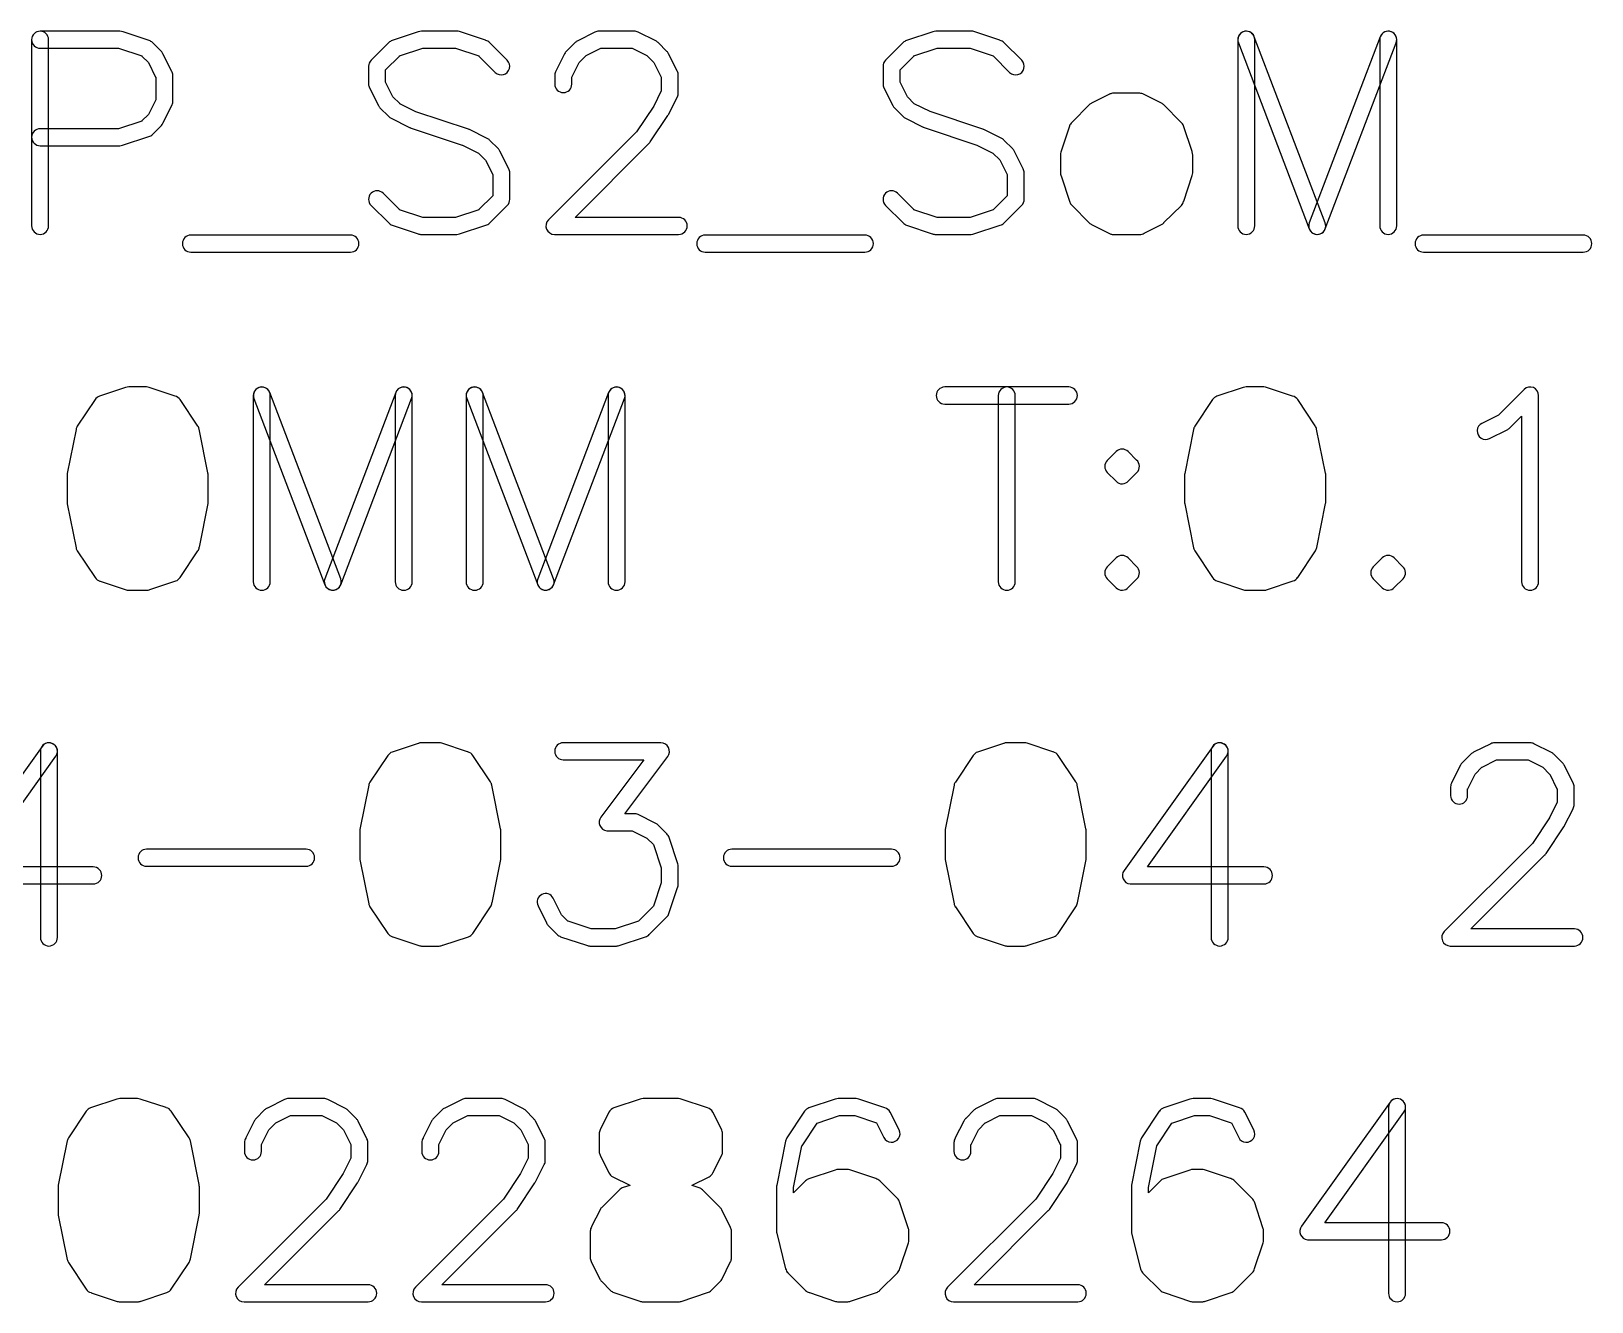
# Model space of a CAD drawing. Extents: x -27.1 to 63, y -62.3 to 29.6.
# Drawn here: x -3.24 to 24.25, y -55.88 to -33.49 of the extents above; entities that cross this region are included whole.
import ezdxf

# ---------------------------------------------------------------- set-up
doc = ezdxf.new("R2010")
doc.units = 0
doc.header["$MEASUREMENT"] = 0
doc.layers.get('0').update_dxf_attribs({"linetype": 'CONTINUOUS'})

msp = doc.modelspace()

# ---------------------------------------------------------------- linework, layer by layer
for points in [[(-1.624, -33.502002, 0.092293), (-1.678, -33.492), (-1.678, -33.492), (-3.084, -33.492), (-3.084, -33.492, 1), (-3.084, -33.792), (-3.084, -33.792), (-1.701, -33.792), (-1.701, -33.792), (-1.292, -33.928), (-1.292, -33.928), (-1.29, -33.929001), (-1.29, -33.929001), (-1.177, -34.042998), (-1.177, -34.042998), (-1.176, -34.044001), (-1.176, -34.044001), (-1.048, -34.3), (-1.048, -34.3), (-1.047, -34.301001), (-1.047, -34.301001), (-1.047, -34.701001), (-1.047, -34.701001), (-1.175, -34.957), (-1.175, -34.957), (-1.175, -34.958), (-1.175, -34.958), (-1.29, -35.073999), (-1.29, -35.073999), (-1.292, -35.075002), (-1.292, -35.075002), (-1.701, -35.211001), (-1.701, -35.211001), (-3.084, -35.211001), (-3.084, -35.211001, 1), (-3.084, -35.510999), (-3.084, -35.510999), (-1.678, -35.510999), (-1.678, -35.510999, 0.080082), (-1.631, -35.503), (-1.631, -35.503), (-1.171, -35.349998), (-1.171, -35.349998), (-1.167, -35.349001), (-1.167, -35.349001, 0.126065), (-1.103, -35.310999), (-1.103, -35.310999), (-0.947, -35.153999), (-0.947, -35.153999), (-0.946, -35.153), (-0.946, -35.153, 0.078239), (-0.919, -35.115), (-0.919, -35.115), (-0.763, -34.803), (-0.763, -34.803), (-0.762, -34.802002), (-0.762, -34.802002, 0.114174), (-0.747, -34.736001), (-0.747, -34.736001), (-0.747, -34.267002), (-0.747, -34.267002, 0.116433), (-0.763, -34.200002), (-0.763, -34.200002), (-0.919, -33.888), (-0.919, -33.888, 0.080611), (-0.947, -33.849001), (-0.947, -33.849001), (-1.103, -33.692), (-1.103, -33.692, 0.116969), (-1.162, -33.656001), (-1.162, -33.656001), (-1.622, -33.503), (-1.622, -33.503), (-1.624, -33.502002)], [(-2.934, -33.642002, 1), (-3.234, -33.642002), (-3.234, -33.642002), (-3.234, -36.922998), (-3.234, -36.922998, 1), (-2.934, -36.922998), (-2.934, -36.922998), (-2.934, -33.642002)], [(4.306, -33.5, 0.080082), (4.259, -33.492), (4.259, -33.492), (3.634, -33.492), (3.634, -33.492, 0.092293), (3.58, -33.502002), (3.58, -33.502002), (3.578, -33.503), (3.578, -33.503), (3.119, -33.656001), (3.119, -33.656001, 0.116969), (3.06, -33.692), (3.06, -33.692), (2.747, -34.005), (2.747, -34.005, 0.198913), (2.703, -34.111001), (2.703, -34.111001), (2.703, -34.423), (2.703, -34.423, 0.116433), (2.719, -34.49), (2.719, -34.49), (2.875, -34.803), (2.875, -34.803, 0.08061), (2.903, -34.842), (2.903, -34.842), (3.06, -34.998), (3.06, -34.998, 0.08061), (3.099, -35.025999), (3.099, -35.025999), (3.411, -35.182), (3.411, -35.182, 0.039715), (3.433, -35.190999), (3.433, -35.190999), (3.437, -35.192002), (3.437, -35.192002), (4.354, -35.498), (4.354, -35.498), (4.357, -35.498999), (4.357, -35.498999), (4.639, -35.640002), (4.639, -35.640002), (4.761, -35.762002), (4.761, -35.762002), (4.89, -36.02), (4.89, -36.02), (4.891, -36.021001), (4.891, -36.021001), (4.891, -36.393), (4.891, -36.393), (4.647, -36.635999), (4.647, -36.635999), (4.645, -36.637002), (4.645, -36.637002), (4.236, -36.773), (4.236, -36.773), (3.657, -36.773), (3.657, -36.773), (3.249, -36.637002), (3.249, -36.637002), (3.247, -36.635999), (3.247, -36.635999), (2.959, -36.348999), (2.959, -36.348999, 0.999987), (2.747, -36.561001), (2.747, -36.561001), (3.057, -36.87), (3.057, -36.87), (3.058, -36.871001), (3.058, -36.871001, 0.121753), (3.119, -36.908999), (3.119, -36.908999), (3.575, -37.060999), (3.575, -37.060999, 0.101349), (3.634, -37.073), (3.634, -37.073), (4.259, -37.073), (4.259, -37.073, 0.080082), (4.306, -37.065), (4.306, -37.065), (4.766, -36.912002), (4.766, -36.912002), (4.77, -36.910999), (4.77, -36.910999, 0.126061), (4.834, -36.873), (4.834, -36.873), (5.147, -36.561001), (5.147, -36.561001), (5.148, -36.56), (5.148, -36.56, 0.196459), (5.191, -36.455002), (5.191, -36.455002), (5.191, -35.985999), (5.191, -35.985999, 0.116434), (5.175, -35.918999), (5.175, -35.918999), (5.018, -35.606001), (5.018, -35.606001, 0.080614), (4.99, -35.567), (4.99, -35.567), (4.834, -35.411001), (4.834, -35.411001, 0.080613), (4.795, -35.383), (4.795, -35.383), (4.483, -35.227), (4.483, -35.227), (4.482, -35.227), (4.482, -35.227, 0.034522), (4.463, -35.218999), (4.463, -35.218999), (3.537, -34.91), (3.537, -34.91), (3.255, -34.768999), (3.255, -34.768999), (3.254, -34.768), (3.254, -34.768), (3.132, -34.647), (3.132, -34.647), (3.132, -34.646001), (3.132, -34.646001), (3.003, -34.387998), (3.003, -34.387998), (3.003, -34.173), (3.003, -34.173), (3.247, -33.929001), (3.247, -33.929001), (3.249, -33.928), (3.249, -33.928), (3.657, -33.792), (3.657, -33.792), (4.236, -33.792), (4.236, -33.792), (4.645, -33.928), (4.645, -33.928), (4.647, -33.929001), (4.647, -33.929001), (4.935, -34.217), (4.935, -34.217, 1.000006), (5.147, -34.005), (5.147, -34.005), (4.834, -33.692), (4.834, -33.692, 0.13305), (4.766, -33.652998), (4.766, -33.652998), (4.763, -33.652), (4.763, -33.652), (4.306, -33.5)], [(7.451, -33.507998, 0.116432), (7.384, -33.492), (7.384, -33.492), (6.759, -33.492), (6.759, -33.492, 0.116431), (6.692, -33.507998), (6.692, -33.507998), (6.388, -33.659998), (6.388, -33.659998, 0.095637), (6.341, -33.692), (6.341, -33.692), (6.192, -33.842002), (6.192, -33.842002), (6.191, -33.843), (6.191, -33.843, 0.094858), (6.157, -33.888), (6.157, -33.888), (6.007, -34.185999), (6.007, -34.185999), (6.007, -34.187), (6.007, -34.187, 0.141469), (5.984, -34.267002), (5.984, -34.267002), (5.984, -34.423), (5.984, -34.423, 1), (6.284, -34.423), (6.284, -34.423), (6.284, -34.302), (6.284, -34.302), (6.285, -34.301001), (6.285, -34.301001), (6.414, -34.044001), (6.414, -34.044001), (6.415, -34.042998), (6.415, -34.042998), (6.536, -33.920999), (6.536, -33.920999), (6.794, -33.792), (6.794, -33.792), (7.349, -33.792), (7.349, -33.792), (7.606, -33.920002), (7.606, -33.920002), (7.608, -33.920999), (7.608, -33.920999), (7.729, -34.042998), (7.729, -34.042998), (7.73, -34.044001), (7.73, -34.044001), (7.858, -34.3), (7.858, -34.3), (7.859, -34.301001), (7.859, -34.301001), (7.859, -34.545), (7.859, -34.545), (7.726, -34.811001), (7.726, -34.811001), (7.726, -34.812), (7.726, -34.812), (7.425, -35.264001), (7.425, -35.264001), (7.425, -35.264998), (7.425, -35.264998), (5.872, -36.817), (5.872, -36.817, 0.668177), (5.978, -37.073), (5.978, -37.073), (8.166, -37.073), (8.166, -37.073, 1), (8.166, -36.773), (8.166, -36.773), (6.34, -36.773), (6.34, -36.773), (7.647, -35.467), (7.647, -35.467), (7.648, -35.466001), (7.648, -35.466001, 0.047491), (7.666, -35.443999), (7.666, -35.443999), (7.978, -34.975), (7.978, -34.975, 0.03064), (7.987, -34.958999), (7.987, -34.958999), (8.143, -34.647), (8.143, -34.647), (8.144, -34.646001), (8.144, -34.646001, 0.114174), (8.159, -34.58), (8.159, -34.58), (8.159, -34.267002), (8.159, -34.267002, 0.116433), (8.143, -34.200002), (8.143, -34.200002), (7.987, -33.888), (7.987, -33.888, 0.080611), (7.959, -33.849001), (7.959, -33.849001), (7.803, -33.692), (7.803, -33.692, 0.080611), (7.764, -33.663999), (7.764, -33.663999), (7.451, -33.507998)], [(13.368999, -33.5, 0.080079), (13.322001, -33.492), (13.322001, -33.492), (12.697, -33.492), (12.697, -33.492, 0.092292), (12.643, -33.502002), (12.643, -33.502002), (12.641, -33.503), (12.641, -33.503), (12.181, -33.656001), (12.181, -33.656001, 0.116969), (12.122, -33.692), (12.122, -33.692), (11.81, -34.005), (11.81, -34.005, 0.198912), (11.766, -34.111001), (11.766, -34.111001), (11.766, -34.423), (11.766, -34.423, 0.116432), (11.782, -34.49), (11.782, -34.49), (11.938, -34.803), (11.938, -34.803, 0.08061), (11.966, -34.842), (11.966, -34.842), (12.122, -34.998), (12.122, -34.998, 0.08061), (12.161, -35.025999), (12.161, -35.025999), (12.473999, -35.182), (12.473999, -35.182, 0.029157), (12.49, -35.188999), (12.49, -35.188999), (12.493, -35.19), (12.493, -35.19), (13.418, -35.498999), (13.418, -35.498999), (13.421, -35.5), (13.421, -35.5), (13.7, -35.638999), (13.7, -35.638999), (13.702, -35.640002), (13.702, -35.640002), (13.822999, -35.760999), (13.822999, -35.760999), (13.952, -36.019001), (13.952, -36.019001), (13.953, -36.02), (13.953, -36.02), (13.953, -36.393), (13.953, -36.393), (13.71, -36.635999), (13.71, -36.635999), (13.708, -36.637002), (13.708, -36.637002), (13.298999, -36.773), (13.298999, -36.773), (12.72, -36.773), (12.72, -36.773), (12.311001, -36.637002), (12.311001, -36.637002), (12.309, -36.635999), (12.309, -36.635999), (12.022, -36.348999), (12.022, -36.348999, 0.999983), (11.81, -36.561001), (11.81, -36.561001), (12.12, -36.871001), (12.12, -36.871001, 0.121752), (12.181, -36.908999), (12.181, -36.908999), (12.635, -37.06), (12.635, -37.06), (12.637999, -37.060999), (12.637999, -37.060999, 0.101349), (12.697, -37.073), (12.697, -37.073), (13.322001, -37.073), (13.322001, -37.073, 0.080079), (13.368999, -37.065), (13.368999, -37.065), (13.829, -36.912002), (13.829, -36.912002), (13.833, -36.910999), (13.833, -36.910999, 0.126059), (13.897, -36.873), (13.897, -36.873), (14.21, -36.56), (14.21, -36.56, 0.196459), (14.252999, -36.455002), (14.252999, -36.455002), (14.252999, -35.985999), (14.252999, -35.985999, 0.116434), (14.237, -35.918999), (14.237, -35.918999), (14.083, -35.610002), (14.083, -35.610002), (14.083, -35.608999), (14.083, -35.608999, 0.086605), (14.053, -35.567), (14.053, -35.567), (13.897, -35.411001), (13.897, -35.411001, 0.080613), (13.857999, -35.383), (13.857999, -35.383), (13.545, -35.227), (13.545, -35.227, 0.034434), (13.526, -35.218999), (13.526, -35.218999), (12.597999, -34.908999), (12.597999, -34.908999), (12.596, -34.908), (12.596, -34.908), (12.317, -34.768999), (12.317, -34.768999), (12.195, -34.647), (12.195, -34.647), (12.195, -34.646001), (12.195, -34.646001), (12.066, -34.387998), (12.066, -34.387998), (12.066, -34.173), (12.066, -34.173), (12.067001, -34.172), (12.067001, -34.172), (12.309, -33.929001), (12.309, -33.929001), (12.311001, -33.928), (12.311001, -33.928), (12.72, -33.792), (12.72, -33.792), (13.298999, -33.792), (13.298999, -33.792), (13.708, -33.928), (13.708, -33.928), (13.71, -33.929001), (13.71, -33.929001), (13.997, -34.217), (13.997, -34.217, 1.000009), (14.209, -34.005), (14.209, -34.005), (13.897, -33.692), (13.897, -33.692, 0.133049), (13.829, -33.652998), (13.829, -33.652998), (13.826, -33.652), (13.826, -33.652), (13.368999, -33.5)], [(18.316001, -33.642002, 1), (18.016, -33.642002), (18.016, -33.642002), (18.016, -36.922998), (18.016, -36.922998, 1), (18.316001, -36.922998), (18.316001, -36.922998), (18.316001, -33.642002)], [(18.306, -33.589001, 0.999992), (18.026, -33.695), (18.026, -33.695), (19.276001, -36.975999), (19.276001, -36.975999, 0.999992), (19.556001, -36.87), (19.556001, -36.87), (18.306, -33.589001)], [(20.805999, -33.695, 0.999992), (20.525999, -33.589001), (20.525999, -33.589001), (19.276001, -36.87), (19.276001, -36.87, 0.999992), (19.556001, -36.975999), (19.556001, -36.975999), (20.805999, -33.695)], [(20.816001, -33.642002, 1), (20.516001, -33.642002), (20.516001, -33.642002), (20.516001, -36.922998), (20.516001, -36.922998, 1), (20.816001, -36.922998), (20.816001, -36.922998), (20.816001, -33.642002)], [(16.357999, -34.602002, 0.116434), (16.291, -34.586001), (16.291, -34.586001), (15.822001, -34.586001), (15.822001, -34.586001, 0.101351), (15.762999, -34.598), (15.762999, -34.598), (15.761, -34.598999), (15.761, -34.598999, 0.011192), (15.755, -34.602002), (15.755, -34.602002), (15.442, -34.758), (15.442, -34.758, 0.080613), (15.402999, -34.786001), (15.402999, -34.786001), (15.091, -35.098999), (15.091, -35.098999, 0.124438), (15.053, -35.161997), (15.053, -35.161997), (15.053, -35.163), (15.053, -35.163), (14.898999, -35.626001), (14.898999, -35.626001, 0.080082), (14.891, -35.673), (14.891, -35.673), (14.891, -35.985999), (14.891, -35.985999, 0.09386), (14.901, -36.040999), (14.901, -36.040999), (14.902001, -36.042002), (14.902001, -36.042002), (15.055, -36.502), (15.055, -36.502, 0.114583), (15.09, -36.56), (15.09, -36.56), (15.402999, -36.873), (15.402999, -36.873, 0.080612), (15.442, -36.901001), (15.442, -36.901001), (15.755, -37.057002), (15.755, -37.057002, 0.089405), (15.806001, -37.072), (15.806001, -37.072), (15.822001, -37.073), (15.822001, -37.073), (16.291, -37.073), (16.291, -37.073, 0.135352), (16.367999, -37.051997), (16.367999, -37.051997), (16.67, -36.901001), (16.67, -36.901001, 0.094859), (16.715, -36.867), (16.715, -36.867), (16.716, -36.865999), (16.716, -36.865999), (17.022001, -36.561001), (17.022001, -36.561001, 0.140058), (17.062, -36.488999), (17.062, -36.488999), (17.062999, -36.488), (17.062999, -36.488), (17.214, -36.033), (17.214, -36.033, 0.080085), (17.222001, -35.985999), (17.222001, -35.985999), (17.222001, -35.673), (17.222001, -35.673, 0.101352), (17.209999, -35.613999), (17.209999, -35.613999), (17.209999, -35.613), (17.209999, -35.613), (17.058, -35.158), (17.058, -35.158, 0.119361), (17.021001, -35.098), (17.021001, -35.098), (16.709, -34.786001), (16.709, -34.786001, 0.095637), (16.662, -34.754001), (16.662, -34.754001), (16.357999, -34.602002)], [(2.384, -37.386001, 1), (2.384, -37.085999), (2.384, -37.085999), (-0.428, -37.085999), (-0.428, -37.085999, 1), (-0.428, -37.386001), (-0.428, -37.386001), (2.384, -37.386001)], [(11.447001, -37.386001, 1), (11.447001, -37.085999), (11.447001, -37.085999), (8.634, -37.085999), (8.634, -37.085999, 1), (8.634, -37.386001), (8.634, -37.386001), (11.447001, -37.386001)], [(24.103, -37.386001, 1), (24.103, -37.085999), (24.103, -37.085999), (21.291001, -37.085999), (21.291001, -37.085999, 1), (21.291001, -37.386001), (21.291001, -37.386001), (24.103, -37.386001)], [(-1.162, -39.77, 0.080083), (-1.209, -39.762002), (-1.209, -39.762002), (-1.522, -39.762002), (-1.522, -39.762002, 0.092294), (-1.576, -39.772), (-1.576, -39.772), (-1.578, -39.772998), (-1.578, -39.772998), (-2.038, -39.926001), (-2.038, -39.926001, 0.166848), (-2.115, -39.985), (-2.115, -39.985), (-2.116, -39.985), (-2.116, -39.985), (-2.428, -40.453999), (-2.428, -40.453999, 0.101779), (-2.451, -40.51), (-2.451, -40.51), (-2.451, -40.511001), (-2.451, -40.511001), (-2.606, -41.289004), (-2.606, -41.289004, 0.048724), (-2.609, -41.317998), (-2.609, -41.317998), (-2.609, -41.786997), (-2.609, -41.786997, 0.053645), (-2.606, -41.818999), (-2.606, -41.818999), (-2.605, -41.82), (-2.605, -41.82), (-2.45, -42.597002), (-2.45, -42.597002, 0.096749), (-2.428, -42.65), (-2.428, -42.65), (-2.428, -42.651001), (-2.428, -42.651001), (-2.116, -43.12), (-2.116, -43.12, 0.182462), (-2.03, -43.182002), (-2.03, -43.182002), (-2.026, -43.182998), (-2.026, -43.182998), (-1.569, -43.335), (-1.569, -43.335, 0.058219), (-1.535, -43.342002), (-1.535, -43.342002), (-1.522, -43.342998), (-1.522, -43.342998), (-1.209, -43.342998), (-1.209, -43.342998, 0.101351), (-1.15, -43.331001), (-1.15, -43.331001), (-0.694, -43.179004), (-0.694, -43.179004, 0.166853), (-0.617, -43.12), (-0.617, -43.12), (-0.616, -43.12), (-0.616, -43.12), (-0.303, -42.651001), (-0.303, -42.651001, 0.118691), (-0.279, -42.585), (-0.279, -42.585), (-0.278, -42.583999), (-0.278, -42.583999), (-0.125, -41.816001), (-0.125, -41.816001, 0.04874), (-0.122, -41.786997), (-0.122, -41.786997), (-0.122, -41.317998), (-0.122, -41.317998, 0.067389), (-0.127, -41.278003), (-0.127, -41.278003), (-0.127, -41.276997), (-0.127, -41.276997), (-0.281, -40.507998), (-0.281, -40.507998, 0.100494), (-0.304, -40.452998), (-0.304, -40.452998), (-0.304, -40.452), (-0.304, -40.452), (-0.616, -39.985), (-0.616, -39.985, 0.189562), (-0.706, -39.922), (-0.706, -39.922), (-1.162, -39.77)], [(0.972, -39.912, 1), (0.672, -39.912), (0.672, -39.912), (0.672, -43.193003), (0.672, -43.193003, 1), (0.972, -43.193003), (0.972, -43.193003), (0.972, -39.912)], [(0.962, -39.859001, 1.000008), (0.682, -39.965), (0.682, -39.965), (1.932, -43.246001), (1.932, -43.246001, 1.000015), (2.212, -43.14), (2.212, -43.14), (0.962, -39.859001)], [(3.462, -39.965, 1.000007), (3.182, -39.859001), (3.182, -39.859001), (1.932, -43.14), (1.932, -43.14, 1.000015), (2.212, -43.246001), (2.212, -43.246001), (3.462, -39.965)], [(3.472, -39.912, 1), (3.172, -39.912), (3.172, -39.912), (3.172, -43.193003), (3.172, -43.193003, 1), (3.472, -43.193003), (3.472, -43.193003), (3.472, -39.912)], [(4.722, -39.912, 1), (4.422, -39.912), (4.422, -39.912), (4.422, -43.193003), (4.422, -43.193003, 1), (4.722, -43.193003), (4.722, -43.193003), (4.722, -39.912)], [(4.712, -39.859001, 1.000008), (4.432, -39.965), (4.432, -39.965), (5.682, -43.246001), (5.682, -43.246001, 1.000016), (5.962, -43.14), (5.962, -43.14), (4.712, -39.859001)], [(7.212, -39.965, 1.000008), (6.932, -39.859001), (6.932, -39.859001), (5.682, -43.14), (5.682, -43.14, 1.000015), (5.962, -43.246001), (5.962, -43.246001), (7.212, -39.965)], [(7.222, -39.912, 1), (6.922, -39.912), (6.922, -39.912), (6.922, -43.193003), (6.922, -43.193003, 1), (7.222, -43.193003), (7.222, -43.193003), (7.222, -39.912)], [(15.041, -40.062, 1), (15.041, -39.762002), (15.041, -39.762002), (12.853, -39.762002), (12.853, -39.762002, 1), (12.853, -40.062), (12.853, -40.062), (15.041, -40.062)], [(14.097, -39.912, 1), (13.797, -39.912), (13.797, -39.912), (13.797, -43.193003), (13.797, -43.193003, 1), (14.097, -43.193003), (14.097, -43.193003), (14.097, -39.912)], [(18.525001, -39.77, 0.080084), (18.478, -39.762002), (18.478, -39.762002), (18.166, -39.762002), (18.166, -39.762002, 0.092294), (18.112, -39.772), (18.112, -39.772), (18.11, -39.772998), (18.11, -39.772998), (17.650001, -39.926001), (17.650001, -39.926001, 0.166849), (17.573, -39.985), (17.573, -39.985), (17.572001, -39.985), (17.572001, -39.985), (17.259, -40.453999), (17.259, -40.453999, 0.10178), (17.236, -40.51), (17.236, -40.51), (17.236, -40.511001), (17.236, -40.511001), (17.081, -41.289004), (17.081, -41.289004, 0.048724), (17.077999, -41.317998), (17.077999, -41.317998), (17.077999, -41.786997), (17.077999, -41.786997, 0.053646), (17.081, -41.818999), (17.081, -41.818999), (17.082001, -41.82), (17.082001, -41.82), (17.237001, -42.597002), (17.237001, -42.597002, 0.096749), (17.259, -42.65), (17.259, -42.65), (17.259, -42.651001), (17.259, -42.651001), (17.572001, -43.12), (17.572001, -43.12, 0.182461), (17.658, -43.182002), (17.658, -43.182002), (17.662, -43.182998), (17.662, -43.182998), (18.119, -43.335), (18.119, -43.335, 0.05822), (18.153, -43.342002), (18.153, -43.342002), (18.166, -43.342998), (18.166, -43.342998), (18.478, -43.342998), (18.478, -43.342998, 0.101349), (18.537, -43.331001), (18.537, -43.331001), (18.54, -43.33), (18.54, -43.33), (18.994, -43.179004), (18.994, -43.179004, 0.166852), (19.071, -43.12), (19.071, -43.12), (19.072, -43.12), (19.072, -43.12), (19.384, -42.651001), (19.384, -42.651001, 0.108426), (19.407001, -42.590996), (19.407001, -42.590996), (19.408, -42.59), (19.408, -42.59), (19.563, -41.816997), (19.563, -41.816997, 0.050372), (19.566, -41.786997), (19.566, -41.786997), (19.566, -41.317998), (19.566, -41.317998, 0.060517), (19.562001, -41.281997), (19.562001, -41.281997), (19.562001, -41.281001), (19.562001, -41.281001), (19.406, -40.507), (19.406, -40.507, 0.111), (19.378999, -40.447), (19.378999, -40.447), (19.378999, -40.445999), (19.378999, -40.445999), (19.072, -39.985), (19.072, -39.985, 0.18956), (18.982001, -39.922), (18.982001, -39.922), (18.979, -39.921001), (18.979, -39.921001), (18.525001, -39.77)], [(23.315999, -39.912, 0.668183), (23.06, -39.806001), (23.06, -39.806001), (22.608, -40.258), (22.608, -40.258), (22.317, -40.403), (22.317, -40.403, 1.000007), (22.451001, -40.670999), (22.451001, -40.670999), (22.763999, -40.514998), (22.763999, -40.514998, 0.094857), (22.809001, -40.481001), (22.809001, -40.481001), (23.015, -40.275), (23.015, -40.275), (23.016001, -40.275), (23.016001, -40.275), (23.016001, -43.193003), (23.016001, -43.193003, 1), (23.315999, -43.193003), (23.315999, -43.193003), (23.315999, -39.912)], [(16.084, -40.9, 0.414212), (15.872, -40.9), (15.872, -40.9), (15.716, -41.056001), (15.716, -41.056001, 0.414207), (15.716, -41.267998), (15.716, -41.267998), (15.872, -41.423999), (15.872, -41.423999, 0.433663), (16.091, -41.416997), (16.091, -41.416997), (16.240001, -41.267998), (16.240001, -41.267998, 0.433658), (16.232999, -41.048999), (16.232999, -41.048999), (16.084, -40.9)], [(16.084, -42.775, 0.414212), (15.872, -42.775), (15.872, -42.775), (15.716, -42.931001), (15.716, -42.931001, 0.414207), (15.716, -43.142998), (15.716, -43.142998), (15.872, -43.298999), (15.872, -43.298999, 0.43367), (16.091, -43.292002), (16.091, -43.292002), (16.240001, -43.142998), (16.240001, -43.142998, 0.433657), (16.232999, -42.923999), (16.232999, -42.923999), (16.084, -42.775)], [(20.772002, -42.775, 0.414214), (20.56, -42.775), (20.56, -42.775), (20.402999, -42.931001), (20.402999, -42.931001, 0.414203), (20.402999, -43.142998), (20.402999, -43.142998), (20.56, -43.298999), (20.56, -43.298999, 0.433671), (20.779001, -43.292002), (20.779001, -43.292002), (20.927998, -43.142998), (20.927998, -43.142998, 0.433664), (20.920999, -42.923999), (20.920999, -42.923999), (20.772002, -42.775)], [(-2.806, -46.268999, 1.000014), (-3.05, -46.095), (-3.05, -46.095), (-4.613, -48.282998), (-4.613, -48.282998, 0.57366), (-4.507, -48.518999), (-4.507, -48.518999), (-4.491, -48.52), (-4.491, -48.52), (-2.147, -48.52), (-2.147, -48.52, 1), (-2.147, -48.22), (-2.147, -48.22), (-4.2, -48.22), (-4.2, -48.22), (-2.806, -46.268999)], [(-2.778, -46.181997, 1), (-3.078, -46.181997), (-3.078, -46.181997), (-3.078, -49.462998), (-3.078, -49.462998, 1), (-2.778, -49.462998), (-2.778, -49.462998), (-2.778, -46.181997)], [(3.994, -46.04, 0.080084), (3.947, -46.032002), (3.947, -46.032002), (3.634, -46.032002), (3.634, -46.032002, 0.092293), (3.58, -46.041997), (3.58, -46.041997), (3.578, -46.043003), (3.578, -46.043003), (3.119, -46.196001), (3.119, -46.196001, 0.16685), (3.042, -46.255), (3.042, -46.255), (3.041, -46.255), (3.041, -46.255), (2.728, -46.723999), (2.728, -46.723999, 0.10178), (2.705, -46.78), (2.705, -46.78), (2.705, -46.781001), (2.705, -46.781001), (2.55, -47.558999), (2.55, -47.558999, 0.048732), (2.547, -47.587998), (2.547, -47.587998), (2.547, -48.057002), (2.547, -48.057002, 0.053637), (2.55, -48.088999), (2.55, -48.088999), (2.551, -48.09), (2.551, -48.09), (2.706, -48.866997), (2.706, -48.866997, 0.096758), (2.728, -48.92), (2.728, -48.92), (2.728, -48.921001), (2.728, -48.921001), (3.041, -49.39), (3.041, -49.39, 0.18246), (3.127, -49.451997), (3.127, -49.451997), (3.131, -49.453003), (3.131, -49.453003), (3.587, -49.605), (3.587, -49.605, 0.058217), (3.621, -49.612002), (3.621, -49.612002), (3.634, -49.612998), (3.634, -49.612998), (3.947, -49.612998), (3.947, -49.612998, 0.101347), (4.006, -49.601001), (4.006, -49.601001), (4.009, -49.6), (4.009, -49.6), (4.463, -49.448999), (4.463, -49.448999, 0.16685), (4.54, -49.39), (4.54, -49.39), (4.541, -49.39), (4.541, -49.39), (4.853, -48.921001), (4.853, -48.921001, 0.118693), (4.877, -48.855), (4.877, -48.855), (4.878, -48.853999), (4.878, -48.853999), (5.031, -48.086001), (5.031, -48.086001, 0.048732), (5.034, -48.057002), (5.034, -48.057002), (5.034, -47.587998), (5.034, -47.587998, 0.067397), (5.029, -47.547998), (5.029, -47.547998), (5.029, -47.547002), (5.029, -47.547002), (4.875, -46.778003), (4.875, -46.778003, 0.100496), (4.852, -46.723003), (4.852, -46.723003), (4.852, -46.721997), (4.852, -46.721997), (4.541, -46.255), (4.541, -46.255, 0.189563), (4.451, -46.192002), (4.451, -46.192002), (4.448, -46.191001), (4.448, -46.191001), (3.994, -46.04)], [(7.973, -46.271997, 0.618034), (7.853, -46.032002), (7.853, -46.032002), (6.134, -46.032002), (6.134, -46.032002, 1), (6.134, -46.332002), (6.134, -46.332002), (7.553, -46.332002), (7.553, -46.332002), (6.796, -47.341997), (6.796, -47.341997, 0.57946), (6.899, -47.580996), (6.899, -47.580996), (6.916, -47.582002), (6.916, -47.582002), (7.349, -47.582002), (7.349, -47.582002), (7.606, -47.71), (7.606, -47.71), (7.608, -47.711001), (7.608, -47.711001), (7.721, -47.825), (7.721, -47.825), (7.722, -47.826001), (7.722, -47.826001), (7.858, -48.233999), (7.858, -48.233999), (7.859, -48.235), (7.859, -48.235), (7.859, -48.501997), (7.859, -48.501997), (7.723, -48.912002), (7.723, -48.912002), (7.723, -48.912998), (7.723, -48.912998), (7.46, -49.176001), (7.46, -49.176001), (7.458, -49.176997), (7.458, -49.176997), (7.049, -49.313003), (7.049, -49.313003), (6.626, -49.313003), (6.626, -49.313003), (6.217, -49.176997), (6.217, -49.176997), (6.215, -49.176001), (6.215, -49.176001), (6.101, -49.061997), (6.101, -49.061997), (6.101, -49.061001), (6.101, -49.061001), (5.956, -48.771001), (5.956, -48.771001, 0.999985), (5.688, -48.905), (5.688, -48.905), (5.838, -49.206001), (5.838, -49.206001), (5.839, -49.206997), (5.839, -49.206997, 0.100946), (5.872, -49.256997), (5.872, -49.256997), (6.026, -49.411001), (6.026, -49.411001, 0.121755), (6.087, -49.448999), (6.087, -49.448999), (6.541, -49.6), (6.541, -49.6), (6.544, -49.601001), (6.544, -49.601001, 0.101347), (6.603, -49.612998), (6.603, -49.612998), (7.072, -49.612998), (7.072, -49.612998), (7.085, -49.612002), (7.085, -49.612002, 0.058218), (7.119, -49.605), (7.119, -49.605), (7.579, -49.451997), (7.579, -49.451997), (7.583, -49.451001), (7.583, -49.451001, 0.126066), (7.647, -49.412998), (7.647, -49.412998), (7.959, -49.101001), (7.959, -49.101001, 0.11697), (7.995, -49.042002), (7.995, -49.042002), (8.148, -48.581997), (8.148, -48.581997), (8.149, -48.581001), (8.149, -48.581001, 0.09386), (8.159, -48.526001), (8.159, -48.526001), (8.159, -48.213003), (8.159, -48.213003, 0.080085), (8.151, -48.166001), (8.151, -48.166001), (7.997, -47.703003), (7.997, -47.703003), (7.997, -47.702002), (7.997, -47.702002, 0.124447), (7.959, -47.638999), (7.959, -47.638999), (7.803, -47.481997), (7.803, -47.481997, 0.080609), (7.764, -47.453999), (7.764, -47.453999), (7.451, -47.297998), (7.451, -47.297998, 0.116432), (7.384, -47.281997), (7.384, -47.281997), (7.216, -47.281997), (7.216, -47.281997), (7.973, -46.271997)], [(14.306, -46.04, 0.080083), (14.259, -46.032002), (14.259, -46.032002), (13.947, -46.032002), (13.947, -46.032002, 0.092294), (13.892999, -46.041997), (13.892999, -46.041997), (13.891, -46.043003), (13.891, -46.043003), (13.431, -46.196001), (13.431, -46.196001, 0.16685), (13.354, -46.255), (13.354, -46.255), (13.353, -46.255), (13.353, -46.255), (13.041, -46.723999), (13.041, -46.723999, 0.096504), (13.019, -46.776997), (13.019, -46.776997), (12.862, -47.557998), (12.862, -47.557998, 0.050372), (12.859, -47.587998), (12.859, -47.587998), (12.859, -48.057002), (12.859, -48.057002, 0.050372), (12.862, -48.087002), (12.862, -48.087002), (13.019, -48.868003), (13.019, -48.868003, 0.094178), (13.04, -48.92), (13.04, -48.92), (13.041, -48.921001), (13.041, -48.921001), (13.353, -49.39), (13.353, -49.39, 0.18246), (13.439, -49.451997), (13.439, -49.451997), (13.442999, -49.453003), (13.442999, -49.453003), (13.9, -49.605), (13.9, -49.605, 0.058218), (13.934, -49.612002), (13.934, -49.612002), (13.947, -49.612998), (13.947, -49.612998), (14.259, -49.612998), (14.259, -49.612998, 0.101346), (14.317999, -49.601001), (14.317999, -49.601001), (14.321, -49.6), (14.321, -49.6), (14.775, -49.448999), (14.775, -49.448999, 0.166851), (14.852001, -49.39), (14.852001, -49.39), (14.852999, -49.39), (14.852999, -49.39), (15.166, -48.921001), (15.166, -48.921001, 0.118693), (15.19, -48.855), (15.19, -48.855), (15.191, -48.853999), (15.191, -48.853999), (15.344, -48.086001), (15.344, -48.086001, 0.048732), (15.347001, -48.057002), (15.347001, -48.057002), (15.347001, -47.587998), (15.347001, -47.587998, 0.067397), (15.342, -47.547998), (15.342, -47.547998), (15.342, -47.547002), (15.342, -47.547002), (15.188, -46.778003), (15.188, -46.778003, 0.100496), (15.165, -46.723003), (15.165, -46.723003), (15.165, -46.721997), (15.165, -46.721997), (14.852999, -46.255), (14.852999, -46.255, 0.189562), (14.763, -46.192002), (14.763, -46.192002), (14.76, -46.191001), (14.76, -46.191001), (14.306, -46.04)], [(17.819, -46.268999, 1.000016), (17.575, -46.095), (17.575, -46.095), (16.012, -48.282998), (16.012, -48.282998, 0.573661), (16.117999, -48.518999), (16.117999, -48.518999), (16.133999, -48.52), (16.133999, -48.52), (18.478, -48.52), (18.478, -48.52, 1), (18.478, -48.22), (18.478, -48.22), (16.425, -48.22), (16.425, -48.22), (17.819, -46.268999)], [(17.847, -46.181997, 1), (17.547001, -46.181997), (17.547001, -46.181997), (17.547001, -49.462998), (17.547001, -49.462998, 1), (17.847, -49.462998), (17.847, -49.462998), (17.847, -46.181997)], [(23.233, -46.047998, 0.116434), (23.166001, -46.032002), (23.166001, -46.032002), (22.540999, -46.032002), (22.540999, -46.032002, 0.116434), (22.473999, -46.047998), (22.473999, -46.047998), (22.171001, -46.198999), (22.171001, -46.198999), (22.168999, -46.2), (22.168999, -46.2, 0.095638), (22.122, -46.232002), (22.122, -46.232002), (21.973, -46.381997), (21.973, -46.381997), (21.972, -46.383003), (21.972, -46.383003, 0.094851), (21.938, -46.427998), (21.938, -46.427998), (21.788999, -46.726001), (21.788999, -46.726001), (21.788999, -46.727002), (21.788999, -46.727002, 0.141456), (21.765999, -46.806997), (21.765999, -46.806997), (21.765999, -46.962998), (21.765999, -46.962998, 1), (22.066001, -46.962998), (22.066001, -46.962998), (22.066001, -46.842002), (22.066001, -46.842002), (22.067, -46.841001), (22.067, -46.841001), (22.196001, -46.583003), (22.196001, -46.583003), (22.197, -46.581997), (22.197, -46.581997), (22.317, -46.461001), (22.317, -46.461001), (22.318999, -46.46), (22.318999, -46.46), (22.576001, -46.332002), (22.576001, -46.332002), (23.131001, -46.332002), (23.131001, -46.332002), (23.389001, -46.461001), (23.389001, -46.461001), (23.51, -46.583003), (23.51, -46.583003), (23.511001, -46.583999), (23.511001, -46.583999), (23.64, -46.841001), (23.64, -46.841001), (23.640999, -46.842002), (23.640999, -46.842002), (23.640999, -47.083999), (23.640999, -47.083999), (23.507, -47.351001), (23.507, -47.351001), (23.507, -47.352002), (23.507, -47.352002), (23.205999, -47.804004), (23.205999, -47.804004), (23.205999, -47.805), (23.205999, -47.805), (21.653, -49.357002), (21.653, -49.357002, 0.668174), (21.758999, -49.612998), (21.758999, -49.612998), (23.947, -49.612998), (23.947, -49.612998, 1), (23.947, -49.313003), (23.947, -49.313003), (22.120999, -49.313003), (22.120999, -49.313003), (23.428, -48.007002), (23.428, -48.007002), (23.429001, -48.005996), (23.429001, -48.005996, 0.047483), (23.447, -47.983999), (23.447, -47.983999), (23.758999, -47.515), (23.758999, -47.515, 0.030641), (23.768, -47.498999), (23.768, -47.498999), (23.922, -47.192998), (23.922, -47.192998), (23.923, -47.192002), (23.923, -47.192002, 0.125494), (23.940999, -47.12), (23.940999, -47.12), (23.940999, -46.806997), (23.940999, -46.806997, 0.116431), (23.925, -46.74), (23.925, -46.74), (23.768, -46.427998), (23.768, -46.427998, 0.08061), (23.74, -46.388999), (23.74, -46.388999), (23.584001, -46.232002), (23.584001, -46.232002, 0.080618), (23.545, -46.203999), (23.545, -46.203999), (23.233, -46.047998)], [(1.603, -48.207002, 1), (1.603, -47.906997), (1.603, -47.906997), (-1.209, -47.906997), (-1.209, -47.906997, 1), (-1.209, -48.207002), (-1.209, -48.207002), (1.603, -48.207002)], [(11.916001, -48.207002, 1), (11.916001, -47.906997), (11.916001, -47.906997), (9.103, -47.906997), (9.103, -47.906997, 1), (9.103, -48.207002), (9.103, -48.207002), (11.916001, -48.207002)], [(-1.319, -52.31, 0.080082), (-1.366, -52.301997), (-1.366, -52.301997), (-1.678, -52.301997), (-1.678, -52.301997, 0.092293), (-1.732, -52.312002), (-1.732, -52.312002), (-1.734, -52.312998), (-1.734, -52.312998), (-2.194, -52.466001), (-2.194, -52.466001, 0.16685), (-2.271, -52.525), (-2.271, -52.525), (-2.272, -52.525), (-2.272, -52.525), (-2.584, -52.994004), (-2.584, -52.994004, 0.096505), (-2.606, -53.047002), (-2.606, -53.047002), (-2.763, -53.828003), (-2.763, -53.828003, 0.050372), (-2.766, -53.858003), (-2.766, -53.858003), (-2.766, -54.327002), (-2.766, -54.327002, 0.050372), (-2.763, -54.357002), (-2.763, -54.357002), (-2.606, -55.137998), (-2.606, -55.137998, 0.094185), (-2.585, -55.19), (-2.585, -55.19), (-2.584, -55.191001), (-2.584, -55.191001), (-2.272, -55.66), (-2.272, -55.66, 0.182455), (-2.186, -55.721997), (-2.186, -55.721997), (-2.182, -55.722998), (-2.182, -55.722998), (-1.725, -55.875), (-1.725, -55.875, 0.058217), (-1.691, -55.881997), (-1.691, -55.881997), (-1.678, -55.883003), (-1.678, -55.883003), (-1.366, -55.883003), (-1.366, -55.883003, 0.101347), (-1.307, -55.871001), (-1.307, -55.871001), (-1.304, -55.87), (-1.304, -55.87), (-0.85, -55.718999), (-0.85, -55.718999, 0.166845), (-0.773, -55.66), (-0.773, -55.66), (-0.772, -55.66), (-0.772, -55.66), (-0.459, -55.191001), (-0.459, -55.191001, 0.118691), (-0.435, -55.125), (-0.435, -55.125), (-0.434, -55.123999), (-0.434, -55.123999), (-0.281, -54.356001), (-0.281, -54.356001, 0.048732), (-0.278, -54.327002), (-0.278, -54.327002), (-0.278, -53.858003), (-0.278, -53.858003, 0.067405), (-0.283, -53.817998), (-0.283, -53.817998), (-0.283, -53.817002), (-0.283, -53.817002), (-0.437, -53.047998), (-0.437, -53.047998, 0.100493), (-0.46, -52.992998), (-0.46, -52.992998), (-0.46, -52.992002), (-0.46, -52.992002), (-0.772, -52.525), (-0.772, -52.525, 0.189563), (-0.862, -52.462002), (-0.862, -52.462002), (-0.865, -52.460996), (-0.865, -52.460996), (-1.319, -52.31)], [(1.983, -52.317998, 0.116431), (1.916, -52.301997), (1.916, -52.301997), (1.291, -52.301997), (1.291, -52.301997, 0.116431), (1.224, -52.317998), (1.224, -52.317998), (0.921, -52.468999), (0.921, -52.468999), (0.919, -52.47), (0.919, -52.47, 0.095633), (0.872, -52.501997), (0.872, -52.501997), (0.723, -52.652002), (0.723, -52.652002), (0.722, -52.652998), (0.722, -52.652998, 0.094865), (0.688, -52.698003), (0.688, -52.698003), (0.539, -52.995996), (0.539, -52.995996), (0.539, -52.997002), (0.539, -52.997002, 0.141465), (0.516, -53.077002), (0.516, -53.077002), (0.516, -53.233003), (0.516, -53.233003, 1), (0.816, -53.233003), (0.816, -53.233003), (0.816, -53.112002), (0.816, -53.112002), (0.817, -53.110996), (0.817, -53.110996), (0.946, -52.852998), (0.946, -52.852998), (0.947, -52.852002), (0.947, -52.852002), (1.067, -52.731001), (1.067, -52.731001), (1.069, -52.73), (1.069, -52.73), (1.326, -52.602002), (1.326, -52.602002), (1.881, -52.602002), (1.881, -52.602002), (2.139, -52.731001), (2.139, -52.731001), (2.26, -52.852998), (2.26, -52.852998), (2.261, -52.854004), (2.261, -52.854004), (2.39, -53.110996), (2.39, -53.110996), (2.391, -53.112002), (2.391, -53.112002), (2.391, -53.353999), (2.391, -53.353999), (2.257, -53.621001), (2.257, -53.621001), (2.257, -53.622002), (2.257, -53.622002), (1.956, -54.073999), (1.956, -54.073999), (1.956, -54.075), (1.956, -54.075), (0.403, -55.627002), (0.403, -55.627002, 0.668172), (0.509, -55.883003), (0.509, -55.883003), (2.697, -55.883003), (2.697, -55.883003, 1), (2.697, -55.582998), (2.697, -55.582998), (0.871, -55.582998), (0.871, -55.582998), (2.178, -54.276997), (2.178, -54.276997), (2.179, -54.276001), (2.179, -54.276001, 0.047491), (2.197, -54.253999), (2.197, -54.253999), (2.509, -53.785), (2.509, -53.785, 0.03064), (2.518, -53.768999), (2.518, -53.768999), (2.672, -53.463003), (2.672, -53.463003), (2.673, -53.461997), (2.673, -53.461997, 0.125486), (2.691, -53.39), (2.691, -53.39), (2.691, -53.077002), (2.691, -53.077002, 0.116437), (2.675, -53.01), (2.675, -53.01), (2.518, -52.698003), (2.518, -52.698003, 0.080617), (2.49, -52.658999), (2.49, -52.658999), (2.334, -52.501997), (2.334, -52.501997, 0.08061), (2.295, -52.473999), (2.295, -52.473999), (1.983, -52.317998)], [(5.108, -52.317998, 0.116431), (5.041, -52.301997), (5.041, -52.301997), (4.416, -52.301997), (4.416, -52.301997, 0.116431), (4.349, -52.317998), (4.349, -52.317998), (4.046, -52.468999), (4.046, -52.468999), (4.044, -52.47), (4.044, -52.47, 0.095633), (3.997, -52.501997), (3.997, -52.501997), (3.848, -52.652002), (3.848, -52.652002), (3.847, -52.652998), (3.847, -52.652998, 0.094864), (3.813, -52.698003), (3.813, -52.698003), (3.664, -52.995996), (3.664, -52.995996), (3.664, -52.997002), (3.664, -52.997002, 0.141465), (3.641, -53.077002), (3.641, -53.077002), (3.641, -53.233003), (3.641, -53.233003, 1), (3.941, -53.233003), (3.941, -53.233003), (3.941, -53.112002), (3.941, -53.112002), (3.942, -53.110996), (3.942, -53.110996), (4.071, -52.852998), (4.071, -52.852998), (4.072, -52.852002), (4.072, -52.852002), (4.192, -52.731001), (4.192, -52.731001), (4.194, -52.73), (4.194, -52.73), (4.451, -52.602002), (4.451, -52.602002), (5.006, -52.602002), (5.006, -52.602002), (5.264, -52.731001), (5.264, -52.731001), (5.385, -52.852998), (5.385, -52.852998), (5.386, -52.854004), (5.386, -52.854004), (5.515, -53.110996), (5.515, -53.110996), (5.516, -53.112002), (5.516, -53.112002), (5.516, -53.353999), (5.516, -53.353999), (5.382, -53.621001), (5.382, -53.621001), (5.382, -53.622002), (5.382, -53.622002), (5.081, -54.073999), (5.081, -54.073999), (5.081, -54.075), (5.081, -54.075), (3.528, -55.627002), (3.528, -55.627002, 0.668172), (3.634, -55.883003), (3.634, -55.883003), (5.822, -55.883003), (5.822, -55.883003, 1), (5.822, -55.582998), (5.822, -55.582998), (3.996, -55.582998), (3.996, -55.582998), (5.303, -54.276997), (5.303, -54.276997), (5.304, -54.276001), (5.304, -54.276001, 0.047492), (5.322, -54.253999), (5.322, -54.253999), (5.634, -53.785), (5.634, -53.785, 0.03064), (5.643, -53.768999), (5.643, -53.768999), (5.797, -53.463003), (5.797, -53.463003), (5.798, -53.461997), (5.798, -53.461997, 0.125486), (5.816, -53.39), (5.816, -53.39), (5.816, -53.077002), (5.816, -53.077002, 0.116437), (5.8, -53.01), (5.8, -53.01), (5.643, -52.698003), (5.643, -52.698003, 0.080617), (5.615, -52.658999), (5.615, -52.658999), (5.459, -52.501997), (5.459, -52.501997, 0.080609), (5.42, -52.473999), (5.42, -52.473999), (5.108, -52.317998)], [(8.213, -52.31, 0.080082), (8.166, -52.301997), (8.166, -52.301997), (7.541, -52.301997), (7.541, -52.301997, 0.092293), (7.487, -52.312002), (7.487, -52.312002), (7.485, -52.312998), (7.485, -52.312998), (7.025, -52.466001), (7.025, -52.466001, 0.199465), (6.938, -52.541001), (6.938, -52.541001), (6.782, -52.854004), (6.782, -52.854004, 0.11643), (6.766, -52.921001), (6.766, -52.921001), (6.766, -53.233003), (6.766, -53.233003, 0.11643), (6.782, -53.3), (6.782, -53.3), (6.938, -53.612998), (6.938, -53.612998, 0.162281), (7.005, -53.68), (7.005, -53.68), (7.305, -53.83), (7.305, -53.83), (7.305, -53.831001), (7.305, -53.831001), (7.189, -53.87), (7.189, -53.87), (7.186, -53.870996), (7.186, -53.870996, 0.126063), (7.122, -53.908999), (7.122, -53.908999), (6.816, -54.215), (6.816, -54.215, 0.094858), (6.782, -54.26), (6.782, -54.26), (6.632, -54.558999), (6.632, -54.558999), (6.632, -54.56), (6.632, -54.56, 0.141465), (6.609, -54.64), (6.609, -54.64), (6.609, -55.098999), (6.609, -55.098999, 0.13165), (6.625, -55.175), (6.625, -55.175), (6.779, -55.482998), (6.779, -55.482998), (6.78, -55.483999), (6.78, -55.483999, 0.088128), (6.81, -55.527002), (6.81, -55.527002), (6.964, -55.681001), (6.964, -55.681001, 0.121751), (7.025, -55.718999), (7.025, -55.718999), (7.479, -55.87), (7.479, -55.87), (7.482, -55.871001), (7.482, -55.871001, 0.101347), (7.541, -55.883003), (7.541, -55.883003), (8.166, -55.883003), (8.166, -55.883003), (8.179, -55.881997), (8.179, -55.881997, 0.058218), (8.213, -55.875), (8.213, -55.875), (8.672, -55.721997), (8.672, -55.721997), (8.676, -55.721001), (8.676, -55.721001, 0.126065), (8.740001, -55.682998), (8.740001, -55.682998), (8.897, -55.527002), (8.897, -55.527002), (8.898, -55.526001), (8.898, -55.526001, 0.078233), (8.925, -55.488003), (8.925, -55.488003), (9.081, -55.175), (9.081, -55.175), (9.082, -55.173999), (9.082, -55.173999, 0.114175), (9.097, -55.107998), (9.097, -55.107998), (9.097, -54.64), (9.097, -54.64, 0.116437), (9.081, -54.572998), (9.081, -54.572998), (8.927, -54.264004), (8.927, -54.264004), (8.927, -54.262998), (8.927, -54.262998, 0.086602), (8.897, -54.221001), (8.897, -54.221001), (8.584, -53.908999), (8.584, -53.908999, 0.115364), (8.526, -53.872998), (8.526, -53.872998), (8.401, -53.831001), (8.401, -53.831001), (8.401, -53.83), (8.401, -53.83), (8.701, -53.68), (8.701, -53.68, 0.162281), (8.768, -53.612998), (8.768, -53.612998), (8.769, -53.612002), (8.769, -53.612002), (8.925, -53.3), (8.925, -53.3, 0.11643), (8.941, -53.233003), (8.941, -53.233003), (8.941, -52.921001), (8.941, -52.921001, 0.141465), (8.918, -52.841001), (8.918, -52.841001), (8.918, -52.84), (8.918, -52.84), (8.768, -52.541001), (8.768, -52.541001, 0.215983), (8.672, -52.462998), (8.672, -52.462998), (8.213, -52.31)], [(11.338, -52.31, 0.080083), (11.291, -52.301997), (11.291, -52.301997), (10.978, -52.301997), (10.978, -52.301997, 0.092294), (10.924, -52.312002), (10.924, -52.312002), (10.922, -52.312998), (10.922, -52.312998), (10.462, -52.466001), (10.462, -52.466001, 0.166849), (10.385, -52.525), (10.385, -52.525), (10.384, -52.525), (10.384, -52.525), (10.072, -52.994004), (10.072, -52.994004, 0.101772), (10.049, -53.05), (10.049, -53.05), (10.049, -53.051001), (10.049, -53.051001), (9.894, -53.828999), (9.894, -53.828999, 0.04874), (9.891, -53.858003), (9.891, -53.858003), (9.891, -54.64), (9.891, -54.64, 0.060516), (9.894999, -54.676001), (9.894999, -54.676001), (10.051, -55.301001), (10.051, -55.301001, 0.145131), (10.094, -55.375), (10.094, -55.375), (10.096, -55.376001), (10.096, -55.376001), (10.402999, -55.682998), (10.402999, -55.682998, 0.126065), (10.467001, -55.721001), (10.467001, -55.721001), (10.471, -55.721997), (10.471, -55.721997), (10.931, -55.875), (10.931, -55.875, 0.058217), (10.965, -55.881997), (10.965, -55.881997), (10.978, -55.883003), (10.978, -55.883003), (11.133999, -55.883003), (11.133999, -55.883003, 0.101348), (11.192999, -55.871001), (11.192999, -55.871001), (11.196, -55.87), (11.196, -55.87), (11.65, -55.718999), (11.65, -55.718999, 0.12175), (11.711, -55.681001), (11.711, -55.681001), (11.712, -55.68), (11.712, -55.68), (12.022, -55.371001), (12.022, -55.371001, 0.140059), (12.062, -55.298999), (12.062, -55.298999), (12.063, -55.298003), (12.063, -55.298003), (12.214, -54.843003), (12.214, -54.843003, 0.080085), (12.222001, -54.796001), (12.222001, -54.796001), (12.222001, -54.64), (12.222001, -54.64, 0.101347), (12.21, -54.581001), (12.21, -54.581001), (12.21, -54.58), (12.21, -54.58), (12.058, -54.123999), (12.058, -54.123999, 0.119363), (12.021, -54.063999), (12.021, -54.063999), (11.709, -53.752002), (11.709, -53.752002, 0.133047), (11.641001, -53.713003), (11.641001, -53.713003), (11.637999, -53.711997), (11.637999, -53.711997), (11.181, -53.56), (11.181, -53.56, 0.080083), (11.133999, -53.552002), (11.133999, -53.552002), (10.978, -53.552002), (10.978, -53.552002, 0.092294), (10.924, -53.562002), (10.924, -53.562002), (10.922, -53.562998), (10.922, -53.562998), (10.462, -53.716001), (10.462, -53.716001, 0.116971), (10.402999, -53.752002), (10.402999, -53.752002), (10.192, -53.963999), (10.192, -53.963999), (10.191, -53.963999), (10.191, -53.963999), (10.191, -53.87), (10.191, -53.87), (10.192, -53.869004), (10.192, -53.869004), (10.338, -53.136001), (10.338, -53.136001), (10.339, -53.135), (10.339, -53.135), (10.605, -52.733999), (10.605, -52.733999), (10.607, -52.732998), (10.607, -52.732998), (11.001, -52.602002), (11.001, -52.602002), (11.268, -52.602002), (11.268, -52.602002), (11.652001, -52.73), (11.652001, -52.73), (11.652999, -52.731001), (11.652999, -52.731001), (11.782, -52.987998), (11.782, -52.987998, 1.000004), (12.05, -52.854004), (12.05, -52.854004), (11.892999, -52.541001), (11.892999, -52.541001, 0.215983), (11.797, -52.462998), (11.797, -52.462998), (11.338, -52.31)], [(14.483, -52.317998, 0.116432), (14.416, -52.301997), (14.416, -52.301997), (13.791, -52.301997), (13.791, -52.301997, 0.116431), (13.724, -52.317998), (13.724, -52.317998), (13.421, -52.468999), (13.421, -52.468999), (13.418999, -52.47), (13.418999, -52.47, 0.095631), (13.372001, -52.501997), (13.372001, -52.501997), (13.222999, -52.652002), (13.222999, -52.652002), (13.222, -52.652998), (13.222, -52.652998, 0.094864), (13.187999, -52.698003), (13.187999, -52.698003), (13.039, -52.995996), (13.039, -52.995996), (13.039, -52.997002), (13.039, -52.997002, 0.141466), (13.016001, -53.077002), (13.016001, -53.077002), (13.016001, -53.233003), (13.016001, -53.233003, 1), (13.316, -53.233003), (13.316, -53.233003), (13.316, -53.112002), (13.316, -53.112002), (13.317, -53.110996), (13.317, -53.110996), (13.446001, -52.852998), (13.446001, -52.852998), (13.447, -52.852002), (13.447, -52.852002), (13.567, -52.731001), (13.567, -52.731001), (13.569, -52.73), (13.569, -52.73), (13.826, -52.602002), (13.826, -52.602002), (14.381, -52.602002), (14.381, -52.602002), (14.639, -52.731001), (14.639, -52.731001), (14.76, -52.852998), (14.76, -52.852998), (14.761, -52.854004), (14.761, -52.854004), (14.89, -53.110996), (14.89, -53.110996), (14.891, -53.112002), (14.891, -53.112002), (14.891, -53.353999), (14.891, -53.353999), (14.757, -53.621001), (14.757, -53.621001), (14.757, -53.622002), (14.757, -53.622002), (14.456, -54.073999), (14.456, -54.073999), (14.456, -54.075), (14.456, -54.075), (12.903, -55.627002), (12.903, -55.627002, 0.668172), (13.009, -55.883003), (13.009, -55.883003), (15.197, -55.883003), (15.197, -55.883003, 1), (15.197, -55.582998), (15.197, -55.582998), (13.371, -55.582998), (13.371, -55.582998), (14.677999, -54.276997), (14.677999, -54.276997), (14.679, -54.276001), (14.679, -54.276001, 0.047492), (14.697001, -54.253999), (14.697001, -54.253999), (15.009, -53.785), (15.009, -53.785, 0.03064), (15.018, -53.768999), (15.018, -53.768999), (15.172, -53.463003), (15.172, -53.463003), (15.173, -53.461997), (15.173, -53.461997, 0.125486), (15.191, -53.39), (15.191, -53.39), (15.191, -53.077002), (15.191, -53.077002, 0.116437), (15.175, -53.01), (15.175, -53.01), (15.018, -52.698003), (15.018, -52.698003, 0.080618), (14.99, -52.658999), (14.99, -52.658999), (14.834, -52.501997), (14.834, -52.501997, 0.08061), (14.795, -52.473999), (14.795, -52.473999), (14.483, -52.317998)], [(17.588, -52.31, 0.080081), (17.541001, -52.301997), (17.541001, -52.301997), (17.227999, -52.301997), (17.227999, -52.301997, 0.092292), (17.174, -52.312002), (17.174, -52.312002), (17.172, -52.312998), (17.172, -52.312998), (16.712001, -52.466001), (16.712001, -52.466001, 0.16685), (16.635001, -52.525), (16.635001, -52.525), (16.634, -52.525), (16.634, -52.525), (16.322, -52.994004), (16.322, -52.994004, 0.101771), (16.299, -53.05), (16.299, -53.05), (16.299, -53.051001), (16.299, -53.051001), (16.144, -53.828999), (16.144, -53.828999, 0.04874), (16.141, -53.858003), (16.141, -53.858003), (16.141, -54.64), (16.141, -54.64, 0.060517), (16.145, -54.676001), (16.145, -54.676001), (16.301001, -55.301001), (16.301001, -55.301001, 0.145129), (16.344, -55.375), (16.344, -55.375), (16.346, -55.376001), (16.346, -55.376001), (16.652999, -55.682998), (16.652999, -55.682998, 0.126063), (16.717, -55.721001), (16.717, -55.721001), (16.720999, -55.721997), (16.720999, -55.721997), (17.181, -55.875), (17.181, -55.875, 0.058217), (17.215, -55.881997), (17.215, -55.881997), (17.227999, -55.883003), (17.227999, -55.883003), (17.384, -55.883003), (17.384, -55.883003, 0.101346), (17.442999, -55.871001), (17.442999, -55.871001), (17.446, -55.87), (17.446, -55.87), (17.9, -55.718999), (17.9, -55.718999, 0.12175), (17.961, -55.681001), (17.961, -55.681001), (17.962, -55.68), (17.962, -55.68), (18.272, -55.371001), (18.272, -55.371001, 0.140058), (18.312, -55.298999), (18.312, -55.298999), (18.313, -55.298003), (18.313, -55.298003), (18.463999, -54.843003), (18.463999, -54.843003, 0.080087), (18.472, -54.796001), (18.472, -54.796001), (18.472, -54.64), (18.472, -54.64, 0.101348), (18.46, -54.581001), (18.46, -54.581001), (18.46, -54.58), (18.46, -54.58), (18.308, -54.123999), (18.308, -54.123999, 0.119362), (18.271, -54.063999), (18.271, -54.063999), (17.959, -53.752002), (17.959, -53.752002, 0.133051), (17.890999, -53.713003), (17.890999, -53.713003), (17.888, -53.711997), (17.888, -53.711997), (17.431, -53.56), (17.431, -53.56, 0.080081), (17.384, -53.552002), (17.384, -53.552002), (17.227999, -53.552002), (17.227999, -53.552002, 0.092292), (17.174, -53.562002), (17.174, -53.562002), (17.172, -53.562998), (17.172, -53.562998), (16.712001, -53.716001), (16.712001, -53.716001, 0.116973), (16.652999, -53.752002), (16.652999, -53.752002), (16.442001, -53.963999), (16.442001, -53.963999), (16.441001, -53.963999), (16.441001, -53.963999), (16.441001, -53.87), (16.441001, -53.87), (16.442001, -53.869004), (16.442001, -53.869004), (16.588, -53.136001), (16.588, -53.136001), (16.589, -53.135), (16.589, -53.135), (16.855, -52.733999), (16.855, -52.733999), (16.857, -52.732998), (16.857, -52.732998), (17.251, -52.602002), (17.251, -52.602002), (17.518, -52.602002), (17.518, -52.602002), (17.902, -52.73), (17.902, -52.73), (17.903, -52.731001), (17.903, -52.731001), (18.032, -52.987998), (18.032, -52.987998, 1), (18.3, -52.854004), (18.3, -52.854004), (18.143, -52.541001), (18.143, -52.541001, 0.215983), (18.047, -52.462998), (18.047, -52.462998), (17.588, -52.31)], [(20.943999, -52.538999, 0.999987), (20.7, -52.365), (20.7, -52.365), (19.137001, -54.552998), (19.137001, -54.552998, 0.573661), (19.243, -54.788999), (19.243, -54.788999), (19.259, -54.79), (19.259, -54.79), (21.603, -54.79), (21.603, -54.79, 1), (21.603, -54.49), (21.603, -54.49), (19.549999, -54.49), (19.549999, -54.49), (20.943999, -52.538999)], [(20.972, -52.452002, 1), (20.672, -52.452002), (20.672, -52.452002), (20.672, -55.732998), (20.672, -55.732998, 1), (20.972, -55.732998), (20.972, -55.732998), (20.972, -52.452002)]]:
    msp.add_lwpolyline(points, format="xyb")

doc.saveas('drawing.dxf')
